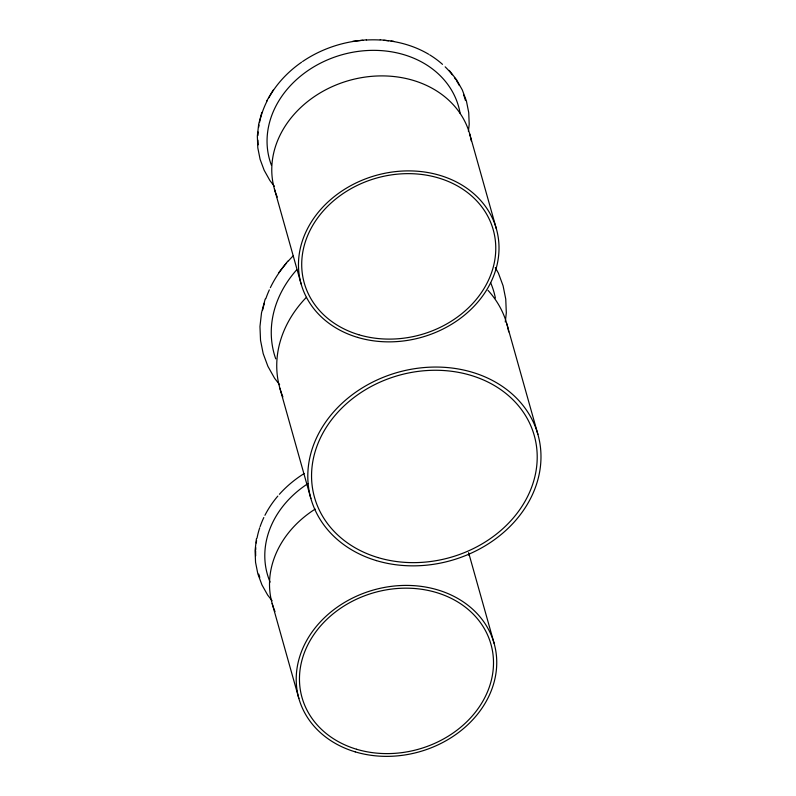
<?xml version="1.0" encoding="UTF-8"?>
<svg xmlns="http://www.w3.org/2000/svg" width="796" height="796" viewBox="0 0 796 796"><rect width="100%" height="100%" fill="white"/><g stroke="black" fill="none" stroke-linecap="round" stroke-linejoin="round"><path stroke-width="1.19" d="M256.411 538.773L255.068 550.583L255.546 562.294L257.844 573.846L261.954 584.891L267.695 595.119L272.093 600.731M468.396 131.38L469.202 124.285L468.725 112.574L466.426 101.022L462.317 89.978L456.576 79.759L449.243 70.396M505.281 322.022L506.316 312.858L505.749 299.077L503.092 285.814L498.395 273.118L495.281 267.565M261.824 112.415L258.67 124.256L257.337 136.076L257.824 147.927L260.103 159.339L264.153 170.244L269.953 180.602L274.351 186.224M265.187 299.057L261.516 312.828L259.964 326.569L260.531 340.35L263.187 353.623L267.894 366.309L274.64 378.349L279.615 384.697M266.68 101.012L273.187 90.097M278.471 273.008L287.824 261.118M352.618 41.372L366.439 39.82M380.209 39.8L393.692 41.322M469.65 133.798L496.356 228.78M506.843 323.912L537.897 434.367M468.725 553.051L494.097 643.297M274.421 188.97L301.117 283.963M279.834 388.08L310.878 498.535M272.162 603.487L298.858 698.48M262.66 309.982A123.748 102.584 -15.7 0 1 264.381 303.196M265.804 298.719A123.748 102.584 -15.7 0 1 269.337 289.873M270.351 287.694A123.748 102.584 -15.7 0 1 286.699 262.859M288.242 261.108A123.748 102.584 -15.7 0 1 293.087 255.974M275.744 358.847A114.146 94.624 -15.7 0 1 296.759 269.745M490.625 282.68A114.146 94.624 -15.7 0 1 495.381 298.052M282.879 396.886A117.957 97.789 -15.7 0 1 306.39 297.336M488.008 290.351A117.957 97.789 -15.7 0 1 508.674 331.852M259.804 577.359A106.415 88.227 -15.7 0 1 258.73 574.065M255.685 555.837A106.415 88.227 -15.7 0 1 255.635 551.17M255.665 550.006A106.415 88.227 -15.7 0 1 255.795 547.658M256.252 542.962A106.415 88.227 -15.7 0 1 256.591 540.613M256.999 538.275A106.415 88.227 -15.7 0 1 259.715 527.788M260.103 526.634A106.415 88.227 -15.7 0 1 263.824 517.529M264.929 515.301A106.415 88.227 -15.7 0 1 277.834 496.077M279.386 494.286A106.415 88.227 -15.7 0 1 304.152 473.54M270.103 582.105A98.157 81.381 -15.7 0 1 308.022 483.56M468.555 553.051A101.44 84.097 -15.7 0 1 469.023 555.469M274.998 611.567A101.44 84.097 -15.7 0 1 315.176 509.092M258.163 144.812A106.415 88.227 -15.7 0 1 257.904 140.166M257.934 135.489A106.415 88.227 -15.7 0 1 258.143 131.977M258.67 127.27A106.415 88.227 -15.7 0 1 259.048 124.932M259.486 122.594A106.415 88.227 -15.7 0 1 267.187 100.793M268.789 97.779A106.415 88.227 -15.7 0 1 301.664 62.158M302.599 61.511A106.415 88.227 -15.7 0 1 362.906 40.258M366.349 40.019A106.415 88.227 -15.7 0 1 380.04 39.999M383.732 40.258A106.415 88.227 -15.7 0 1 388.627 40.785M391.045 41.123A106.415 88.227 -15.7 0 1 428.706 54.277M429.681 54.864A106.415 88.227 -15.7 0 1 442.506 64.357M445.153 66.834A106.415 88.227 -15.7 0 1 452.317 74.804M454.436 77.64A106.415 88.227 -15.7 0 1 455.77 79.57M456.406 80.545A106.415 88.227 -15.7 0 1 459.382 85.57M463.69 95.062A106.415 88.227 -15.7 0 1 465.481 100.555M271.476 165.389A98.157 81.381 -15.7 0 1 342.579 54.586A98.157 81.381 -15.7 0 1 460.118 113.301M277.257 197.06A101.44 84.097 -15.7 0 1 348.399 80.675A101.44 84.097 -15.7 0 1 471.282 140.952M377.991 557.578A114.146 94.624 -15.7 0 0 536.653 447.561A114.146 94.624 -15.7 0 0 358.518 394.219A114.146 94.624 -15.7 0 0 377.991 557.578M376.438 560.623A117.957 97.789 -15.7 0 0 540.404 446.924A117.957 97.789 -15.7 0 0 356.319 391.811A117.957 97.789 -15.7 0 0 376.438 560.623M356.578 749.255A98.157 81.381 -15.7 0 0 493.022 654.64A98.157 81.381 -15.7 0 0 339.832 608.771A98.157 81.381 -15.7 0 0 356.578 749.255M355.245 751.872A101.44 84.097 -15.7 0 0 496.246 654.093A101.44 84.097 -15.7 0 0 337.942 606.691A101.44 84.097 -15.7 0 0 355.245 751.872M358.837 334.748A98.157 81.381 -15.7 0 0 495.291 240.123A98.157 81.381 -15.7 0 0 342.091 194.254A98.157 81.381 -15.7 0 0 358.837 334.748M357.504 337.365A101.44 84.097 -15.7 0 0 498.515 239.586A101.44 84.097 -15.7 0 0 340.2 192.184A101.44 84.097 -15.7 0 0 357.504 337.365"/></g></svg>
